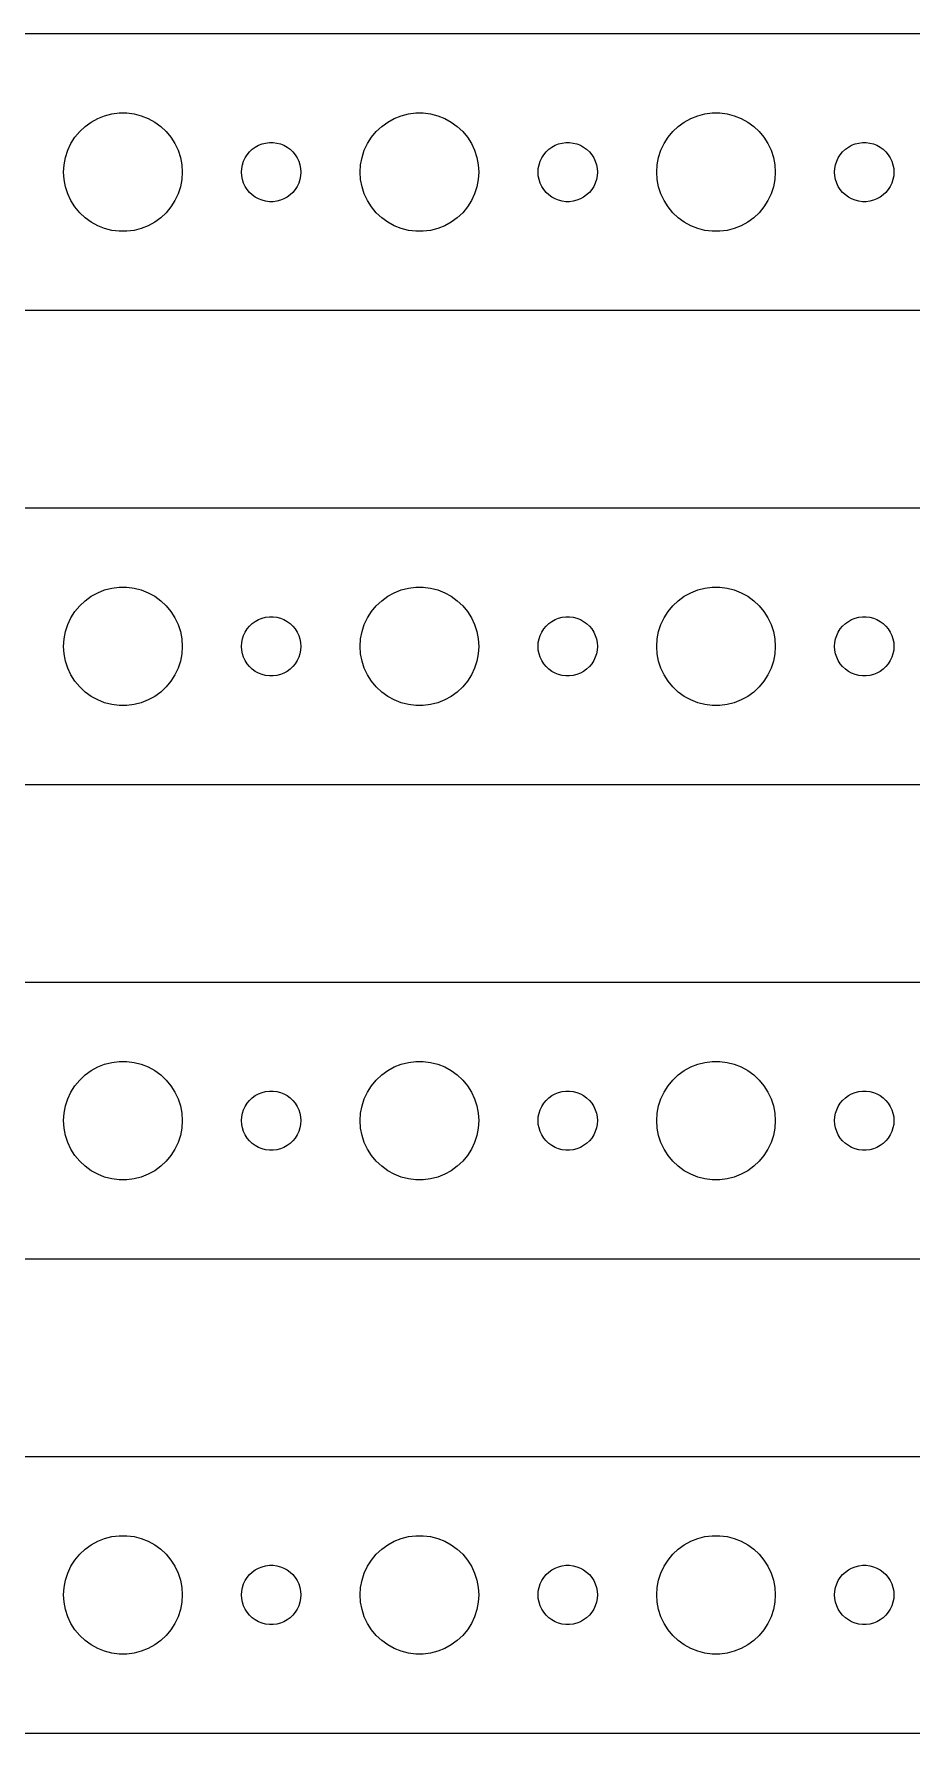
# Model space of a CAD drawing. Header units: metres. Extents: x -82 to 82, y 65 to 151.
# Drawn here: x -4.5 to 39.9, y 65 to 151 of the extents above; entities that cross this region are included whole.
import ezdxf

# ---------------------------------------------------------------- set-up
doc = ezdxf.new("R2010")
doc.units = ezdxf.units.M

msp = doc.modelspace()

# ---------------------------------------------------------------- linework, layer by layer
for p, q in [((77.3139, 150.99), (-77.3139, 150.99)), ((-2.1869, 146.054), (-1.91226, 146.312)), ((-1.91226, 146.312), (-1.60747, 146.533)), ((-1.60747, 146.533), (-1.27733, 146.714)), ((-1.27733, 146.714), (-0.92705, 146.853)), ((-0.92705, 146.853), (-0.56213, 146.947)), ((-0.56213, 146.947), (-0.18837, 146.994)), ((-0.18837, 146.994), (0.18837, 146.994)), ((0.18837, 146.994), (0.56213, 146.947)), ((0.56213, 146.947), (0.92705, 146.853)), ((0.92705, 146.853), (1.27733, 146.714)), ((1.27733, 146.714), (1.60747, 146.533)), ((1.60747, 146.533), (1.91226, 146.312)), ((1.91226, 146.312), (2.1869, 146.054)), ((12.8131, 146.054), (13.0877, 146.312)), ((13.0877, 146.312), (13.3925, 146.533)), ((13.3925, 146.533), (13.7227, 146.714)), ((13.7227, 146.714), (14.0729, 146.853)), ((14.0729, 146.853), (14.4379, 146.947)), ((14.4379, 146.947), (14.8116, 146.994)), ((14.8116, 146.994), (15.1884, 146.994)), ((15.1884, 146.994), (15.5621, 146.947)), ((15.5621, 146.947), (15.927, 146.853)), ((15.927, 146.853), (16.2773, 146.714)), ((16.2773, 146.714), (16.6075, 146.533)), ((16.6075, 146.533), (16.9123, 146.312)), ((16.9123, 146.312), (17.1869, 146.054)), ((27.8131, 146.054), (28.0877, 146.312)), ((28.0877, 146.312), (28.3925, 146.533)), ((28.3925, 146.533), (28.7227, 146.714)), ((28.7227, 146.714), (29.0729, 146.853)), ((29.0729, 146.853), (29.4379, 146.947)), ((29.4379, 146.947), (29.8116, 146.994)), ((29.8116, 146.994), (30.1884, 146.994)), ((30.1884, 146.994), (30.5621, 146.947)), ((30.5621, 146.947), (30.927, 146.853)), ((30.927, 146.853), (31.2773, 146.714)), ((31.2773, 146.714), (31.6075, 146.533)), ((31.6075, 146.533), (31.9123, 146.312)), ((31.9123, 146.312), (32.1869, 146.054)), ((-2.78932, 145.104), (-2.62891, 145.445)), ((-2.62891, 145.445), (-2.42705, 145.763)), ((-2.42705, 145.763), (-2.1869, 146.054)), ((2.1869, 146.054), (2.42705, 145.763)), ((2.42705, 145.763), (2.62891, 145.445)), ((2.62891, 145.445), (2.78932, 145.104)), ((6.69626, 145.266), (6.86133, 145.357)), ((6.86133, 145.357), (7.03647, 145.427)), ((7.03647, 145.427), (7.21892, 145.473)), ((7.21892, 145.473), (7.40581, 145.497)), ((7.40581, 145.497), (7.59418, 145.497)), ((7.59418, 145.497), (7.78107, 145.473)), ((7.78107, 145.473), (7.96352, 145.427)), ((7.96352, 145.427), (8.13866, 145.357)), ((8.13866, 145.357), (8.30373, 145.266)), ((12.2107, 145.104), (12.3711, 145.445)), ((12.3711, 145.445), (12.5729, 145.763)), ((12.5729, 145.763), (12.8131, 146.054)), ((17.1869, 146.054), (17.427, 145.763)), ((17.427, 145.763), (17.6289, 145.445)), ((17.6289, 145.445), (17.7893, 145.104)), ((21.6963, 145.266), (21.8613, 145.357)), ((21.8613, 145.357), (22.0365, 145.427)), ((22.0365, 145.427), (22.2189, 145.473)), ((22.2189, 145.473), (22.4058, 145.497)), ((22.4058, 145.497), (22.5942, 145.497)), ((22.5942, 145.497), (22.7811, 145.473)), ((22.7811, 145.473), (22.9635, 145.427)), ((22.9635, 145.427), (23.1387, 145.357)), ((23.1387, 145.357), (23.3037, 145.266)), ((27.2107, 145.104), (27.3711, 145.445)), ((27.3711, 145.445), (27.5729, 145.763)), ((27.5729, 145.763), (27.8131, 146.054)), ((32.1869, 146.054), (32.427, 145.763)), ((32.427, 145.763), (32.6289, 145.445)), ((32.6289, 145.445), (32.7893, 145.104)), ((36.6963, 145.266), (36.8613, 145.357)), ((36.8613, 145.357), (37.0365, 145.427)), ((37.0365, 145.427), (37.2189, 145.473)), ((37.2189, 145.473), (37.4058, 145.497)), ((37.4058, 145.497), (37.5942, 145.497)), ((37.5942, 145.497), (37.7811, 145.473)), ((37.7811, 145.473), (37.9635, 145.427)), ((37.9635, 145.427), (38.1387, 145.357)), ((38.1387, 145.357), (38.3037, 145.266)), ((-2.97633, 144.376), (-2.90575, 144.746)), ((-2.90575, 144.746), (-2.78932, 145.104)), ((2.78932, 145.104), (2.90575, 144.746)), ((2.90575, 144.746), (2.97633, 144.376)), ((6.04712, 144.373), (6.10533, 144.552)), ((6.10533, 144.552), (6.18553, 144.723)), ((6.18553, 144.723), (6.28647, 144.882)), ((6.28647, 144.882), (6.40654, 145.027)), ((6.40654, 145.027), (6.54385, 145.156)), ((6.54385, 145.156), (6.69626, 145.266)), ((8.30373, 145.266), (8.45613, 145.156)), ((8.45613, 145.156), (8.59344, 145.027)), ((8.59344, 145.027), (8.71352, 144.882)), ((8.71352, 144.882), (8.81445, 144.723)), ((8.81445, 144.723), (8.89465, 144.552)), ((8.89465, 144.552), (8.95287, 144.373)), ((12.0237, 144.376), (12.0942, 144.746)), ((12.0942, 144.746), (12.2107, 145.104)), ((17.7893, 145.104), (17.9057, 144.746)), ((17.9057, 144.746), (17.9763, 144.376)), ((21.0471, 144.373), (21.1053, 144.552)), ((21.1053, 144.552), (21.1855, 144.723)), ((21.1855, 144.723), (21.2865, 144.882)), ((21.2865, 144.882), (21.4065, 145.027)), ((21.4065, 145.027), (21.5439, 145.156)), ((21.5439, 145.156), (21.6963, 145.266)), ((23.3037, 145.266), (23.4561, 145.156)), ((23.4561, 145.156), (23.5934, 145.027)), ((23.5934, 145.027), (23.7135, 144.882)), ((23.7135, 144.882), (23.8145, 144.723)), ((23.8145, 144.723), (23.8947, 144.552)), ((23.8947, 144.552), (23.9529, 144.373)), ((27.0237, 144.376), (27.0942, 144.746)), ((27.0942, 144.746), (27.2107, 145.104)), ((32.7893, 145.104), (32.9057, 144.746)), ((32.9057, 144.746), (32.9763, 144.376)), ((36.0471, 144.373), (36.1053, 144.552)), ((36.1053, 144.552), (36.1855, 144.723)), ((36.1855, 144.723), (36.2865, 144.882)), ((36.2865, 144.882), (36.4065, 145.027)), ((36.4065, 145.027), (36.5439, 145.156)), ((36.5439, 145.156), (36.6963, 145.266)), ((38.3037, 145.266), (38.4561, 145.156)), ((38.4561, 145.156), (38.5934, 145.027)), ((38.5934, 145.027), (38.7135, 144.882)), ((38.7135, 144.882), (38.8145, 144.723)), ((38.8145, 144.723), (38.8947, 144.552)), ((38.8947, 144.552), (38.9529, 144.373)), ((-3, 144), (-2.97633, 144.376)), ((-2.97633, 143.624), (-3, 144)), ((-2.90575, 143.254), (-2.97633, 143.624)), ((2.97633, 143.624), (2.90575, 143.254)), ((2.97633, 144.376), (3, 144)), ((3, 144), (2.97633, 143.624)), ((6, 144), (6.01183, 144.188)), ((6.01183, 143.812), (6, 144)), ((6.01183, 144.188), (6.04712, 144.373)), ((6.04712, 143.627), (6.01183, 143.812)), ((6.10533, 143.448), (6.04712, 143.627)), ((8.95287, 143.627), (8.89465, 143.448)), ((8.95287, 144.373), (8.98816, 144.188)), ((8.98816, 143.812), (8.95287, 143.627)), ((8.98816, 144.188), (9, 144)), ((9, 144), (8.98816, 143.812)), ((12, 144), (12.0237, 144.376)), ((12.0237, 143.624), (12, 144)), ((12.0942, 143.254), (12.0237, 143.624)), ((17.9763, 143.624), (17.9057, 143.254)), ((17.9763, 144.376), (18, 144)), ((18, 144), (17.9763, 143.624)), ((21, 144), (21.0118, 144.188)), ((21.0118, 143.812), (21, 144)), ((21.0118, 144.188), (21.0471, 144.373)), ((21.0471, 143.627), (21.0118, 143.812)), ((21.1053, 143.448), (21.0471, 143.627)), ((23.9529, 143.627), (23.8947, 143.448)), ((23.9529, 144.373), (23.9882, 144.188)), ((23.9882, 143.812), (23.9529, 143.627)), ((23.9882, 144.188), (24, 144)), ((24, 144), (23.9882, 143.812)), ((27, 144), (27.0237, 144.376)), ((27.0237, 143.624), (27, 144)), ((27.0942, 143.254), (27.0237, 143.624)), ((32.9763, 143.624), (32.9057, 143.254)), ((32.9763, 144.376), (33, 144)), ((33, 144), (32.9763, 143.624)), ((36, 144), (36.0118, 144.188)), ((36.0118, 143.812), (36, 144)), ((36.0118, 144.188), (36.0471, 144.373)), ((36.0471, 143.627), (36.0118, 143.812)), ((36.1053, 143.448), (36.0471, 143.627)), ((38.9529, 143.627), (38.8947, 143.448)), ((38.9529, 144.373), (38.9882, 144.188)), ((38.9882, 143.812), (38.9529, 143.627)), ((38.9882, 144.188), (39, 144)), ((39, 144), (38.9882, 143.812)), ((-2.78932, 142.896), (-2.90575, 143.254)), ((-2.62891, 142.555), (-2.78932, 142.896)), ((2.78932, 142.896), (2.62891, 142.555)), ((2.90575, 143.254), (2.78932, 142.896)), ((6.18553, 143.277), (6.10533, 143.448)), ((6.28647, 143.118), (6.18553, 143.277)), ((6.40654, 142.973), (6.28647, 143.118)), ((6.54385, 142.844), (6.40654, 142.973)), ((6.69626, 142.734), (6.54385, 142.844)), ((6.86133, 142.643), (6.69626, 142.734)), ((8.30373, 142.734), (8.13866, 142.643)), ((8.45613, 142.844), (8.30373, 142.734)), ((8.59344, 142.973), (8.45613, 142.844)), ((8.71352, 143.118), (8.59344, 142.973)), ((8.81445, 143.277), (8.71352, 143.118)), ((8.89465, 143.448), (8.81445, 143.277)), ((12.2107, 142.896), (12.0942, 143.254)), ((12.3711, 142.555), (12.2107, 142.896)), ((17.7893, 142.896), (17.6289, 142.555)), ((17.9057, 143.254), (17.7893, 142.896)), ((21.1855, 143.277), (21.1053, 143.448)), ((21.2865, 143.118), (21.1855, 143.277)), ((21.4065, 142.973), (21.2865, 143.118)), ((21.5439, 142.844), (21.4065, 142.973)), ((21.6963, 142.734), (21.5439, 142.844)), ((21.8613, 142.643), (21.6963, 142.734)), ((23.3037, 142.734), (23.1387, 142.643)), ((23.4561, 142.844), (23.3037, 142.734)), ((23.5934, 142.973), (23.4561, 142.844)), ((23.7135, 143.118), (23.5934, 142.973)), ((23.8145, 143.277), (23.7135, 143.118)), ((23.8947, 143.448), (23.8145, 143.277)), ((27.2107, 142.896), (27.0942, 143.254)), ((27.3711, 142.555), (27.2107, 142.896)), ((32.7893, 142.896), (32.6289, 142.555)), ((32.9057, 143.254), (32.7893, 142.896)), ((36.1855, 143.277), (36.1053, 143.448)), ((36.2865, 143.118), (36.1855, 143.277)), ((36.4065, 142.973), (36.2865, 143.118)), ((36.5439, 142.844), (36.4065, 142.973)), ((36.6963, 142.734), (36.5439, 142.844)), ((36.8613, 142.643), (36.6963, 142.734)), ((38.3037, 142.734), (38.1387, 142.643)), ((38.4561, 142.844), (38.3037, 142.734)), ((38.5934, 142.973), (38.4561, 142.844)), ((38.7135, 143.118), (38.5934, 142.973)), ((38.8145, 143.277), (38.7135, 143.118)), ((38.8947, 143.448), (38.8145, 143.277)), ((-2.42705, 142.237), (-2.62891, 142.555)), ((-2.1869, 141.946), (-2.42705, 142.237)), ((-1.91226, 141.688), (-2.1869, 141.946)), ((2.1869, 141.946), (1.91226, 141.688)), ((2.42705, 142.237), (2.1869, 141.946)), ((2.62891, 142.555), (2.42705, 142.237)), ((7.03647, 142.573), (6.86133, 142.643)), ((7.21892, 142.527), (7.03647, 142.573)), ((7.40581, 142.503), (7.21892, 142.527)), ((7.59418, 142.503), (7.40581, 142.503)), ((7.78107, 142.527), (7.59418, 142.503)), ((7.96352, 142.573), (7.78107, 142.527)), ((8.13866, 142.643), (7.96352, 142.573)), ((12.5729, 142.237), (12.3711, 142.555)), ((12.8131, 141.946), (12.5729, 142.237)), ((13.0877, 141.688), (12.8131, 141.946)), ((17.1869, 141.946), (16.9123, 141.688)), ((17.427, 142.237), (17.1869, 141.946)), ((17.6289, 142.555), (17.427, 142.237)), ((22.0365, 142.573), (21.8613, 142.643)), ((22.2189, 142.527), (22.0365, 142.573)), ((22.4058, 142.503), (22.2189, 142.527)), ((22.5942, 142.503), (22.4058, 142.503)), ((22.7811, 142.527), (22.5942, 142.503)), ((22.9635, 142.573), (22.7811, 142.527)), ((23.1387, 142.643), (22.9635, 142.573)), ((27.5729, 142.237), (27.3711, 142.555)), ((27.8131, 141.946), (27.5729, 142.237)), ((28.0877, 141.688), (27.8131, 141.946)), ((32.1869, 141.946), (31.9123, 141.688)), ((32.427, 142.237), (32.1869, 141.946)), ((32.6289, 142.555), (32.427, 142.237)), ((37.0365, 142.573), (36.8613, 142.643)), ((37.2189, 142.527), (37.0365, 142.573)), ((37.4058, 142.503), (37.2189, 142.527)), ((37.5942, 142.503), (37.4058, 142.503)), ((37.7811, 142.527), (37.5942, 142.503)), ((37.9635, 142.573), (37.7811, 142.527)), ((38.1387, 142.643), (37.9635, 142.573)), ((-1.60747, 141.467), (-1.91226, 141.688)), ((-1.27733, 141.286), (-1.60747, 141.467)), ((-0.92705, 141.147), (-1.27733, 141.286)), ((-0.56213, 141.053), (-0.92705, 141.147)), ((-0.18837, 141.006), (-0.56213, 141.053)), ((0.56213, 141.053), (0.18837, 141.006)), ((0.92705, 141.147), (0.56213, 141.053)), ((1.27733, 141.286), (0.92705, 141.147)), ((1.60747, 141.467), (1.27733, 141.286)), ((1.91226, 141.688), (1.60747, 141.467)), ((13.3925, 141.467), (13.0877, 141.688)), ((13.7227, 141.286), (13.3925, 141.467)), ((14.0729, 141.147), (13.7227, 141.286)), ((14.4379, 141.053), (14.0729, 141.147)), ((14.8116, 141.006), (14.4379, 141.053)), ((15.5621, 141.053), (15.1884, 141.006)), ((15.927, 141.147), (15.5621, 141.053)), ((16.2773, 141.286), (15.927, 141.147)), ((16.6075, 141.467), (16.2773, 141.286)), ((16.9123, 141.688), (16.6075, 141.467)), ((28.3925, 141.467), (28.0877, 141.688)), ((28.7227, 141.286), (28.3925, 141.467)), ((29.0729, 141.147), (28.7227, 141.286)), ((29.4379, 141.053), (29.0729, 141.147)), ((29.8116, 141.006), (29.4379, 141.053)), ((30.5621, 141.053), (30.1884, 141.006)), ((30.927, 141.147), (30.5621, 141.053)), ((31.2773, 141.286), (30.927, 141.147)), ((31.6075, 141.467), (31.2773, 141.286)), ((31.9123, 141.688), (31.6075, 141.467)), ((0.18837, 141.006), (-0.18837, 141.006)), ((15.1884, 141.006), (14.8116, 141.006)), ((30.1884, 141.006), (29.8116, 141.006)), ((-77.3139, 137.01), (77.3139, 137.01)), ((77.3139, 126.99), (-77.3139, 126.99)), ((-0.56213, 122.947), (-0.18837, 122.994)), ((-0.18837, 122.994), (0.18837, 122.994)), ((0.18837, 122.994), (0.56213, 122.947)), ((14.4379, 122.947), (14.8116, 122.994)), ((14.8116, 122.994), (15.1884, 122.994)), ((15.1884, 122.994), (15.5621, 122.947)), ((29.4379, 122.947), (29.8116, 122.994)), ((29.8116, 122.994), (30.1884, 122.994)), ((30.1884, 122.994), (30.5621, 122.947)), ((-2.1869, 122.054), (-1.91226, 122.312)), ((-1.91226, 122.312), (-1.60747, 122.533)), ((-1.60747, 122.533), (-1.27733, 122.714)), ((-1.27733, 122.714), (-0.92705, 122.853)), ((-0.92705, 122.853), (-0.56213, 122.947)), ((0.56213, 122.947), (0.92705, 122.853)), ((0.92705, 122.853), (1.27733, 122.714)), ((1.27733, 122.714), (1.60747, 122.533)), ((1.60747, 122.533), (1.91226, 122.312)), ((1.91226, 122.312), (2.1869, 122.054)), ((12.8131, 122.054), (13.0877, 122.312)), ((13.0877, 122.312), (13.3925, 122.533)), ((13.3925, 122.533), (13.7227, 122.714)), ((13.7227, 122.714), (14.0729, 122.853)), ((14.0729, 122.853), (14.4379, 122.947)), ((15.5621, 122.947), (15.927, 122.853)), ((15.927, 122.853), (16.2773, 122.714)), ((16.2773, 122.714), (16.6075, 122.533)), ((16.6075, 122.533), (16.9123, 122.312)), ((16.9123, 122.312), (17.1869, 122.054)), ((27.8131, 122.054), (28.0877, 122.312)), ((28.0877, 122.312), (28.3925, 122.533)), ((28.3925, 122.533), (28.7227, 122.714)), ((28.7227, 122.714), (29.0729, 122.853)), ((29.0729, 122.853), (29.4379, 122.947)), ((30.5621, 122.947), (30.927, 122.853)), ((30.927, 122.853), (31.2773, 122.714)), ((31.2773, 122.714), (31.6075, 122.533)), ((31.6075, 122.533), (31.9123, 122.312)), ((31.9123, 122.312), (32.1869, 122.054)), ((-2.78932, 121.104), (-2.62891, 121.445)), ((-2.62891, 121.445), (-2.42705, 121.763)), ((-2.42705, 121.763), (-2.1869, 122.054)), ((2.1869, 122.054), (2.42705, 121.763)), ((2.42705, 121.763), (2.62891, 121.445)), ((2.62891, 121.445), (2.78932, 121.104)), ((6.54385, 121.156), (6.69626, 121.266)), ((6.69626, 121.266), (6.86133, 121.357)), ((6.86133, 121.357), (7.03647, 121.427)), ((7.03647, 121.427), (7.21892, 121.473)), ((7.21892, 121.473), (7.40581, 121.497)), ((7.40581, 121.497), (7.59418, 121.497)), ((7.59418, 121.497), (7.78107, 121.473)), ((7.78107, 121.473), (7.96352, 121.427)), ((7.96352, 121.427), (8.13866, 121.357)), ((8.13866, 121.357), (8.30373, 121.266)), ((8.30373, 121.266), (8.45613, 121.156)), ((12.2107, 121.104), (12.3711, 121.445)), ((12.3711, 121.445), (12.5729, 121.763)), ((12.5729, 121.763), (12.8131, 122.054)), ((17.1869, 122.054), (17.427, 121.763)), ((17.427, 121.763), (17.6289, 121.445)), ((17.6289, 121.445), (17.7893, 121.104)), ((21.5439, 121.156), (21.6963, 121.266)), ((21.6963, 121.266), (21.8613, 121.357)), ((21.8613, 121.357), (22.0365, 121.427)), ((22.0365, 121.427), (22.2189, 121.473)), ((22.2189, 121.473), (22.4058, 121.497)), ((22.4058, 121.497), (22.5942, 121.497)), ((22.5942, 121.497), (22.7811, 121.473)), ((22.7811, 121.473), (22.9635, 121.427)), ((22.9635, 121.427), (23.1387, 121.357)), ((23.1387, 121.357), (23.3037, 121.266)), ((23.3037, 121.266), (23.4561, 121.156)), ((27.2107, 121.104), (27.3711, 121.445)), ((27.3711, 121.445), (27.5729, 121.763)), ((27.5729, 121.763), (27.8131, 122.054)), ((32.1869, 122.054), (32.427, 121.763)), ((32.427, 121.763), (32.6289, 121.445)), ((32.6289, 121.445), (32.7893, 121.104)), ((36.5439, 121.156), (36.6963, 121.266)), ((36.6963, 121.266), (36.8613, 121.357)), ((36.8613, 121.357), (37.0365, 121.427)), ((37.0365, 121.427), (37.2189, 121.473)), ((37.2189, 121.473), (37.4058, 121.497)), ((37.4058, 121.497), (37.5942, 121.497)), ((37.5942, 121.497), (37.7811, 121.473)), ((37.7811, 121.473), (37.9635, 121.427)), ((37.9635, 121.427), (38.1387, 121.357)), ((38.1387, 121.357), (38.3037, 121.266)), ((38.3037, 121.266), (38.4561, 121.156)), ((-3, 120), (-2.97633, 120.376)), ((-2.97633, 120.376), (-2.90575, 120.746)), ((-2.90575, 120.746), (-2.78932, 121.104)), ((2.78932, 121.104), (2.90575, 120.746)), ((2.90575, 120.746), (2.97633, 120.376)), ((2.97633, 120.376), (3, 120)), ((6.01183, 120.188), (6.04712, 120.373)), ((6.04712, 120.373), (6.10533, 120.552)), ((6.10533, 120.552), (6.18553, 120.723)), ((6.18553, 120.723), (6.28647, 120.882)), ((6.28647, 120.882), (6.40654, 121.027)), ((6.40654, 121.027), (6.54385, 121.156)), ((8.45613, 121.156), (8.59344, 121.027)), ((8.59344, 121.027), (8.71352, 120.882)), ((8.71352, 120.882), (8.81445, 120.723)), ((8.81445, 120.723), (8.89465, 120.552)), ((8.89465, 120.552), (8.95287, 120.373)), ((8.95287, 120.373), (8.98816, 120.188)), ((12, 120), (12.0237, 120.376)), ((12.0237, 120.376), (12.0942, 120.746)), ((12.0942, 120.746), (12.2107, 121.104)), ((17.7893, 121.104), (17.9057, 120.746)), ((17.9057, 120.746), (17.9763, 120.376)), ((17.9763, 120.376), (18, 120)), ((21.0118, 120.188), (21.0471, 120.373)), ((21.0471, 120.373), (21.1053, 120.552)), ((21.1053, 120.552), (21.1855, 120.723)), ((21.1855, 120.723), (21.2865, 120.882)), ((21.2865, 120.882), (21.4065, 121.027)), ((21.4065, 121.027), (21.5439, 121.156)), ((23.4561, 121.156), (23.5934, 121.027)), ((23.5934, 121.027), (23.7135, 120.882)), ((23.7135, 120.882), (23.8145, 120.723)), ((23.8145, 120.723), (23.8947, 120.552)), ((23.8947, 120.552), (23.9529, 120.373)), ((23.9529, 120.373), (23.9882, 120.188)), ((27, 120), (27.0237, 120.376)), ((27.0237, 120.376), (27.0942, 120.746)), ((27.0942, 120.746), (27.2107, 121.104)), ((32.7893, 121.104), (32.9057, 120.746)), ((32.9057, 120.746), (32.9763, 120.376)), ((32.9763, 120.376), (33, 120)), ((36.0118, 120.188), (36.0471, 120.373)), ((36.0471, 120.373), (36.1053, 120.552)), ((36.1053, 120.552), (36.1855, 120.723)), ((36.1855, 120.723), (36.2865, 120.882)), ((36.2865, 120.882), (36.4065, 121.027)), ((36.4065, 121.027), (36.5439, 121.156)), ((38.4561, 121.156), (38.5934, 121.027)), ((38.5934, 121.027), (38.7135, 120.882)), ((38.7135, 120.882), (38.8145, 120.723)), ((38.8145, 120.723), (38.8947, 120.552)), ((38.8947, 120.552), (38.9529, 120.373)), ((38.9529, 120.373), (38.9882, 120.188)), ((-2.97633, 119.624), (-3, 120)), ((-2.90575, 119.254), (-2.97633, 119.624)), ((2.97633, 119.624), (2.90575, 119.254)), ((3, 120), (2.97633, 119.624)), ((6, 120), (6.01183, 120.188)), ((6.01183, 119.812), (6, 120)), ((6.04712, 119.627), (6.01183, 119.812)), ((6.10533, 119.448), (6.04712, 119.627)), ((8.95287, 119.627), (8.89465, 119.448)), ((8.98816, 119.812), (8.95287, 119.627)), ((8.98816, 120.188), (9, 120)), ((9, 120), (8.98816, 119.812)), ((12.0237, 119.624), (12, 120)), ((12.0942, 119.254), (12.0237, 119.624)), ((17.9763, 119.624), (17.9057, 119.254)), ((18, 120), (17.9763, 119.624)), ((21, 120), (21.0118, 120.188)), ((21.0118, 119.812), (21, 120)), ((21.0471, 119.627), (21.0118, 119.812)), ((21.1053, 119.448), (21.0471, 119.627)), ((23.9529, 119.627), (23.8947, 119.448)), ((23.9882, 119.812), (23.9529, 119.627)), ((23.9882, 120.188), (24, 120)), ((24, 120), (23.9882, 119.812)), ((27.0237, 119.624), (27, 120)), ((27.0942, 119.254), (27.0237, 119.624)), ((32.9763, 119.624), (32.9057, 119.254)), ((33, 120), (32.9763, 119.624)), ((36, 120), (36.0118, 120.188)), ((36.0118, 119.812), (36, 120)), ((36.0471, 119.627), (36.0118, 119.812)), ((36.1053, 119.448), (36.0471, 119.627)), ((38.9529, 119.627), (38.8947, 119.448)), ((38.9882, 119.812), (38.9529, 119.627)), ((38.9882, 120.188), (39, 120)), ((39, 120), (38.9882, 119.812)), ((-2.78932, 118.896), (-2.90575, 119.254)), ((-2.62891, 118.555), (-2.78932, 118.896)), ((2.78932, 118.896), (2.62891, 118.555)), ((2.90575, 119.254), (2.78932, 118.896)), ((6.18553, 119.277), (6.10533, 119.448)), ((6.28647, 119.118), (6.18553, 119.277)), ((6.40654, 118.973), (6.28647, 119.118)), ((6.54385, 118.844), (6.40654, 118.973)), ((6.69626, 118.734), (6.54385, 118.844)), ((6.86133, 118.643), (6.69626, 118.734)), ((8.30373, 118.734), (8.13866, 118.643)), ((8.45613, 118.844), (8.30373, 118.734)), ((8.59344, 118.973), (8.45613, 118.844)), ((8.71352, 119.118), (8.59344, 118.973)), ((8.81445, 119.277), (8.71352, 119.118)), ((8.89465, 119.448), (8.81445, 119.277)), ((12.2107, 118.896), (12.0942, 119.254)), ((12.3711, 118.555), (12.2107, 118.896)), ((17.7893, 118.896), (17.6289, 118.555)), ((17.9057, 119.254), (17.7893, 118.896)), ((21.1855, 119.277), (21.1053, 119.448)), ((21.2865, 119.118), (21.1855, 119.277)), ((21.4065, 118.973), (21.2865, 119.118)), ((21.5439, 118.844), (21.4065, 118.973)), ((21.6963, 118.734), (21.5439, 118.844)), ((21.8613, 118.643), (21.6963, 118.734)), ((23.3037, 118.734), (23.1387, 118.643)), ((23.4561, 118.844), (23.3037, 118.734)), ((23.5934, 118.973), (23.4561, 118.844)), ((23.7135, 119.118), (23.5934, 118.973)), ((23.8145, 119.277), (23.7135, 119.118)), ((23.8947, 119.448), (23.8145, 119.277)), ((27.2107, 118.896), (27.0942, 119.254)), ((27.3711, 118.555), (27.2107, 118.896)), ((32.7893, 118.896), (32.6289, 118.555)), ((32.9057, 119.254), (32.7893, 118.896)), ((36.1855, 119.277), (36.1053, 119.448)), ((36.2865, 119.118), (36.1855, 119.277)), ((36.4065, 118.973), (36.2865, 119.118)), ((36.5439, 118.844), (36.4065, 118.973)), ((36.6963, 118.734), (36.5439, 118.844)), ((36.8613, 118.643), (36.6963, 118.734)), ((38.3037, 118.734), (38.1387, 118.643)), ((38.4561, 118.844), (38.3037, 118.734)), ((38.5934, 118.973), (38.4561, 118.844)), ((38.7135, 119.118), (38.5934, 118.973)), ((38.8145, 119.277), (38.7135, 119.118)), ((38.8947, 119.448), (38.8145, 119.277)), ((-2.42705, 118.237), (-2.62891, 118.555)), ((-2.1869, 117.946), (-2.42705, 118.237)), ((-1.91226, 117.688), (-2.1869, 117.946)), ((2.1869, 117.946), (1.91226, 117.688)), ((2.42705, 118.237), (2.1869, 117.946)), ((2.62891, 118.555), (2.42705, 118.237)), ((7.03647, 118.573), (6.86133, 118.643)), ((7.21892, 118.527), (7.03647, 118.573)), ((7.40581, 118.503), (7.21892, 118.527)), ((7.59418, 118.503), (7.40581, 118.503)), ((7.78107, 118.527), (7.59418, 118.503)), ((7.96352, 118.573), (7.78107, 118.527)), ((8.13866, 118.643), (7.96352, 118.573)), ((12.5729, 118.237), (12.3711, 118.555)), ((12.8131, 117.946), (12.5729, 118.237)), ((13.0877, 117.688), (12.8131, 117.946)), ((17.1869, 117.946), (16.9123, 117.688)), ((17.427, 118.237), (17.1869, 117.946)), ((17.6289, 118.555), (17.427, 118.237)), ((22.0365, 118.573), (21.8613, 118.643)), ((22.2189, 118.527), (22.0365, 118.573)), ((22.4058, 118.503), (22.2189, 118.527)), ((22.5942, 118.503), (22.4058, 118.503)), ((22.7811, 118.527), (22.5942, 118.503)), ((22.9635, 118.573), (22.7811, 118.527)), ((23.1387, 118.643), (22.9635, 118.573)), ((27.5729, 118.237), (27.3711, 118.555)), ((27.8131, 117.946), (27.5729, 118.237)), ((28.0877, 117.688), (27.8131, 117.946)), ((32.1869, 117.946), (31.9123, 117.688)), ((32.427, 118.237), (32.1869, 117.946)), ((32.6289, 118.555), (32.427, 118.237)), ((37.0365, 118.573), (36.8613, 118.643)), ((37.2189, 118.527), (37.0365, 118.573)), ((37.4058, 118.503), (37.2189, 118.527)), ((37.5942, 118.503), (37.4058, 118.503)), ((37.7811, 118.527), (37.5942, 118.503)), ((37.9635, 118.573), (37.7811, 118.527)), ((38.1387, 118.643), (37.9635, 118.573)), ((-1.60747, 117.467), (-1.91226, 117.688)), ((-1.27733, 117.286), (-1.60747, 117.467)), ((-0.92705, 117.147), (-1.27733, 117.286)), ((-0.56213, 117.053), (-0.92705, 117.147)), ((-0.18837, 117.006), (-0.56213, 117.053)), ((0.18837, 117.006), (-0.18837, 117.006)), ((0.56213, 117.053), (0.18837, 117.006)), ((0.92705, 117.147), (0.56213, 117.053)), ((1.27733, 117.286), (0.92705, 117.147)), ((1.60747, 117.467), (1.27733, 117.286)), ((1.91226, 117.688), (1.60747, 117.467)), ((13.3925, 117.467), (13.0877, 117.688)), ((13.7227, 117.286), (13.3925, 117.467)), ((14.0729, 117.147), (13.7227, 117.286)), ((14.4379, 117.053), (14.0729, 117.147)), ((14.8116, 117.006), (14.4379, 117.053)), ((15.1884, 117.006), (14.8116, 117.006)), ((15.5621, 117.053), (15.1884, 117.006)), ((15.927, 117.147), (15.5621, 117.053)), ((16.2773, 117.286), (15.927, 117.147)), ((16.6075, 117.467), (16.2773, 117.286)), ((16.9123, 117.688), (16.6075, 117.467)), ((28.3925, 117.467), (28.0877, 117.688)), ((28.7227, 117.286), (28.3925, 117.467)), ((29.0729, 117.147), (28.7227, 117.286)), ((29.4379, 117.053), (29.0729, 117.147)), ((29.8116, 117.006), (29.4379, 117.053)), ((30.1884, 117.006), (29.8116, 117.006)), ((30.5621, 117.053), (30.1884, 117.006)), ((30.927, 117.147), (30.5621, 117.053)), ((31.2773, 117.286), (30.927, 117.147)), ((31.6075, 117.467), (31.2773, 117.286)), ((31.9123, 117.688), (31.6075, 117.467)), ((-77.3139, 113.01), (77.3139, 113.01)), ((77.3139, 102.99), (-77.3139, 102.99)), ((-0.92705, 98.8532), (-0.56213, 98.9469)), ((-0.56213, 98.9469), (-0.18837, 98.9941)), ((-0.18837, 98.9941), (0.18837, 98.9941)), ((0.18837, 98.9941), (0.56213, 98.9469)), ((0.56213, 98.9469), (0.92705, 98.8532)), ((14.0729, 98.8532), (14.4379, 98.9469)), ((14.4379, 98.9469), (14.8116, 98.9941)), ((14.8116, 98.9941), (15.1884, 98.9941)), ((15.1884, 98.9941), (15.5621, 98.9469)), ((15.5621, 98.9469), (15.927, 98.8532)), ((29.0729, 98.8532), (29.4379, 98.9469)), ((29.4379, 98.9469), (29.8116, 98.9941)), ((29.8116, 98.9941), (30.1884, 98.9941)), ((30.1884, 98.9941), (30.5621, 98.9469)), ((30.5621, 98.9469), (30.927, 98.8532)), ((-2.42705, 97.7634), (-2.1869, 98.0536)), ((-2.1869, 98.0536), (-1.91226, 98.3115)), ((-1.91226, 98.3115), (-1.60747, 98.533)), ((-1.60747, 98.533), (-1.27733, 98.7145)), ((-1.27733, 98.7145), (-0.92705, 98.8532)), ((0.92705, 98.8532), (1.27733, 98.7145)), ((1.27733, 98.7145), (1.60747, 98.533)), ((1.60747, 98.533), (1.91226, 98.3115)), ((1.91226, 98.3115), (2.1869, 98.0536)), ((2.1869, 98.0536), (2.42705, 97.7634)), ((12.5729, 97.7634), (12.8131, 98.0536)), ((12.8131, 98.0536), (13.0877, 98.3115)), ((13.0877, 98.3115), (13.3925, 98.533)), ((13.3925, 98.533), (13.7227, 98.7145)), ((13.7227, 98.7145), (14.0729, 98.8532)), ((15.927, 98.8532), (16.2773, 98.7145)), ((16.2773, 98.7145), (16.6075, 98.533)), ((16.6075, 98.533), (16.9123, 98.3115)), ((16.9123, 98.3115), (17.1869, 98.0536)), ((17.1869, 98.0536), (17.427, 97.7634)), ((27.5729, 97.7634), (27.8131, 98.0536)), ((27.8131, 98.0536), (28.0877, 98.3115)), ((28.0877, 98.3115), (28.3925, 98.533)), ((28.3925, 98.533), (28.7227, 98.7145)), ((28.7227, 98.7145), (29.0729, 98.8532)), ((30.927, 98.8532), (31.2773, 98.7145)), ((31.2773, 98.7145), (31.6075, 98.533)), ((31.6075, 98.533), (31.9123, 98.3115)), ((31.9123, 98.3115), (32.1869, 98.0536)), ((32.1869, 98.0536), (32.427, 97.7634)), ((-2.78932, 97.1044), (-2.62891, 97.4453)), ((-2.62891, 97.4453), (-2.42705, 97.7634)), ((2.42705, 97.7634), (2.62891, 97.4453)), ((2.62891, 97.4453), (2.78932, 97.1044)), ((6.54385, 97.1558), (6.69626, 97.2665)), ((6.69626, 97.2665), (6.86133, 97.3572)), ((6.86133, 97.3572), (7.03647, 97.4266)), ((7.03647, 97.4266), (7.21892, 97.4734)), ((7.21892, 97.4734), (7.40581, 97.497)), ((7.40581, 97.497), (7.59418, 97.497)), ((7.59418, 97.497), (7.78107, 97.4734)), ((7.78107, 97.4734), (7.96352, 97.4266)), ((7.96352, 97.4266), (8.13866, 97.3572)), ((8.13866, 97.3572), (8.30373, 97.2665)), ((8.30373, 97.2665), (8.45613, 97.1558)), ((12.2107, 97.1044), (12.3711, 97.4453)), ((12.3711, 97.4453), (12.5729, 97.7634)), ((17.427, 97.7634), (17.6289, 97.4453)), ((17.6289, 97.4453), (17.7893, 97.1044)), ((21.5439, 97.1558), (21.6963, 97.2665)), ((21.6963, 97.2665), (21.8613, 97.3572)), ((21.8613, 97.3572), (22.0365, 97.4266)), ((22.0365, 97.4266), (22.2189, 97.4734)), ((22.2189, 97.4734), (22.4058, 97.497)), ((22.4058, 97.497), (22.5942, 97.497)), ((22.5942, 97.497), (22.7811, 97.4734)), ((22.7811, 97.4734), (22.9635, 97.4266)), ((22.9635, 97.4266), (23.1387, 97.3572)), ((23.1387, 97.3572), (23.3037, 97.2665)), ((23.3037, 97.2665), (23.4561, 97.1558)), ((27.2107, 97.1044), (27.3711, 97.4453)), ((27.3711, 97.4453), (27.5729, 97.7634)), ((32.427, 97.7634), (32.6289, 97.4453)), ((32.6289, 97.4453), (32.7893, 97.1044)), ((36.5439, 97.1558), (36.6963, 97.2665)), ((36.6963, 97.2665), (36.8613, 97.3572)), ((36.8613, 97.3572), (37.0365, 97.4266)), ((37.0365, 97.4266), (37.2189, 97.4734)), ((37.2189, 97.4734), (37.4058, 97.497)), ((37.4058, 97.497), (37.5942, 97.497)), ((37.5942, 97.497), (37.7811, 97.4734)), ((37.7811, 97.4734), (37.9635, 97.4266)), ((37.9635, 97.4266), (38.1387, 97.3572)), ((38.1387, 97.3572), (38.3037, 97.2665)), ((38.3037, 97.2665), (38.4561, 97.1558)), ((-3, 96), (-2.97633, 96.376)), ((-2.97633, 96.376), (-2.90575, 96.7461)), ((-2.90575, 96.7461), (-2.78932, 97.1044)), ((2.78932, 97.1044), (2.90575, 96.7461)), ((2.90575, 96.7461), (2.97633, 96.376)), ((2.97633, 96.376), (3, 96)), ((6.01183, 96.188), (6.04712, 96.373)), ((6.04712, 96.373), (6.10533, 96.5522)), ((6.10533, 96.5522), (6.18553, 96.7226)), ((6.18553, 96.7226), (6.28647, 96.8817)), ((6.28647, 96.8817), (6.40654, 97.0268)), ((6.40654, 97.0268), (6.54385, 97.1558)), ((8.45613, 97.1558), (8.59344, 97.0268)), ((8.59344, 97.0268), (8.71352, 96.8817)), ((8.71352, 96.8817), (8.81445, 96.7226)), ((8.81445, 96.7226), (8.89465, 96.5522)), ((8.89465, 96.5522), (8.95287, 96.373)), ((8.95287, 96.373), (8.98816, 96.188)), ((12, 96), (12.0237, 96.376)), ((12.0237, 96.376), (12.0942, 96.7461)), ((12.0942, 96.7461), (12.2107, 97.1044)), ((17.7893, 97.1044), (17.9057, 96.7461)), ((17.9057, 96.7461), (17.9763, 96.376)), ((17.9763, 96.376), (18, 96)), ((21.0118, 96.188), (21.0471, 96.373)), ((21.0471, 96.373), (21.1053, 96.5522)), ((21.1053, 96.5522), (21.1855, 96.7226)), ((21.1855, 96.7226), (21.2865, 96.8817)), ((21.2865, 96.8817), (21.4065, 97.0268)), ((21.4065, 97.0268), (21.5439, 97.1558)), ((23.4561, 97.1558), (23.5934, 97.0268)), ((23.5934, 97.0268), (23.7135, 96.8817)), ((23.7135, 96.8817), (23.8145, 96.7226)), ((23.8145, 96.7226), (23.8947, 96.5522)), ((23.8947, 96.5522), (23.9529, 96.373)), ((23.9529, 96.373), (23.9882, 96.188)), ((27, 96), (27.0237, 96.376)), ((27.0237, 96.376), (27.0942, 96.7461)), ((27.0942, 96.7461), (27.2107, 97.1044)), ((32.7893, 97.1044), (32.9057, 96.7461)), ((32.9057, 96.7461), (32.9763, 96.376)), ((32.9763, 96.376), (33, 96)), ((36.0118, 96.188), (36.0471, 96.373)), ((36.0471, 96.373), (36.1053, 96.5522)), ((36.1053, 96.5522), (36.1855, 96.7226)), ((36.1855, 96.7226), (36.2865, 96.8817)), ((36.2865, 96.8817), (36.4065, 97.0268)), ((36.4065, 97.0268), (36.5439, 97.1558)), ((38.4561, 97.1558), (38.5934, 97.0268)), ((38.5934, 97.0268), (38.7135, 96.8817)), ((38.7135, 96.8817), (38.8145, 96.7226)), ((38.8145, 96.7226), (38.8947, 96.5522)), ((38.8947, 96.5522), (38.9529, 96.373)), ((38.9529, 96.373), (38.9882, 96.188)), ((-2.97633, 95.624), (-3, 96)), ((-2.90575, 95.2539), (-2.97633, 95.624)), ((2.97633, 95.624), (2.90575, 95.2539)), ((3, 96), (2.97633, 95.624)), ((6, 96), (6.01183, 96.188)), ((6.01183, 95.812), (6, 96)), ((6.04712, 95.627), (6.01183, 95.812)), ((6.10533, 95.4478), (6.04712, 95.627)), ((6.18553, 95.2774), (6.10533, 95.4478)), ((8.89465, 95.4478), (8.81445, 95.2774)), ((8.95287, 95.627), (8.89465, 95.4478)), ((8.98816, 95.812), (8.95287, 95.627)), ((8.98816, 96.188), (9, 96)), ((9, 96), (8.98816, 95.812)), ((12.0237, 95.624), (12, 96)), ((12.0942, 95.2539), (12.0237, 95.624)), ((17.9763, 95.624), (17.9057, 95.2539)), ((18, 96), (17.9763, 95.624)), ((21, 96), (21.0118, 96.188)), ((21.0118, 95.812), (21, 96)), ((21.0471, 95.627), (21.0118, 95.812)), ((21.1053, 95.4478), (21.0471, 95.627)), ((21.1855, 95.2774), (21.1053, 95.4478)), ((23.8947, 95.4478), (23.8145, 95.2774)), ((23.9529, 95.627), (23.8947, 95.4478)), ((23.9882, 95.812), (23.9529, 95.627)), ((23.9882, 96.188), (24, 96)), ((24, 96), (23.9882, 95.812)), ((27.0237, 95.624), (27, 96)), ((27.0942, 95.2539), (27.0237, 95.624)), ((32.9763, 95.624), (32.9057, 95.2539)), ((33, 96), (32.9763, 95.624)), ((36, 96), (36.0118, 96.188)), ((36.0118, 95.812), (36, 96)), ((36.0471, 95.627), (36.0118, 95.812)), ((36.1053, 95.4478), (36.0471, 95.627)), ((36.1855, 95.2774), (36.1053, 95.4478)), ((38.8947, 95.4478), (38.8145, 95.2774)), ((38.9529, 95.627), (38.8947, 95.4478)), ((38.9882, 95.812), (38.9529, 95.627)), ((38.9882, 96.188), (39, 96)), ((39, 96), (38.9882, 95.812)), ((-2.78932, 94.8956), (-2.90575, 95.2539)), ((-2.62891, 94.5547), (-2.78932, 94.8956)), ((2.78932, 94.8956), (2.62891, 94.5547)), ((2.90575, 95.2539), (2.78932, 94.8956)), ((6.28647, 95.1183), (6.18553, 95.2774)), ((6.40654, 94.9732), (6.28647, 95.1183)), ((6.54385, 94.8442), (6.40654, 94.9732)), ((6.69626, 94.7335), (6.54385, 94.8442)), ((6.86133, 94.6428), (6.69626, 94.7335)), ((7.03647, 94.5734), (6.86133, 94.6428)), ((8.13866, 94.6428), (7.96352, 94.5734)), ((8.30373, 94.7335), (8.13866, 94.6428)), ((8.45613, 94.8442), (8.30373, 94.7335)), ((8.59344, 94.9732), (8.45613, 94.8442)), ((8.71352, 95.1183), (8.59344, 94.9732)), ((8.81445, 95.2774), (8.71352, 95.1183)), ((12.2107, 94.8956), (12.0942, 95.2539)), ((12.3711, 94.5547), (12.2107, 94.8956)), ((17.7893, 94.8956), (17.6289, 94.5547)), ((17.9057, 95.2539), (17.7893, 94.8956)), ((21.2865, 95.1183), (21.1855, 95.2774)), ((21.4065, 94.9732), (21.2865, 95.1183)), ((21.5439, 94.8442), (21.4065, 94.9732)), ((21.6963, 94.7335), (21.5439, 94.8442)), ((21.8613, 94.6428), (21.6963, 94.7335)), ((22.0365, 94.5734), (21.8613, 94.6428)), ((23.1387, 94.6428), (22.9635, 94.5734)), ((23.3037, 94.7335), (23.1387, 94.6428)), ((23.4561, 94.8442), (23.3037, 94.7335)), ((23.5934, 94.9732), (23.4561, 94.8442)), ((23.7135, 95.1183), (23.5934, 94.9732)), ((23.8145, 95.2774), (23.7135, 95.1183)), ((27.2107, 94.8956), (27.0942, 95.2539)), ((27.3711, 94.5547), (27.2107, 94.8956)), ((32.7893, 94.8956), (32.6289, 94.5547)), ((32.9057, 95.2539), (32.7893, 94.8956)), ((36.2865, 95.1183), (36.1855, 95.2774)), ((36.4065, 94.9732), (36.2865, 95.1183)), ((36.5439, 94.8442), (36.4065, 94.9732)), ((36.6963, 94.7335), (36.5439, 94.8442)), ((36.8613, 94.6428), (36.6963, 94.7335)), ((37.0365, 94.5734), (36.8613, 94.6428)), ((38.1387, 94.6428), (37.9635, 94.5734)), ((38.3037, 94.7335), (38.1387, 94.6428)), ((38.4561, 94.8442), (38.3037, 94.7335)), ((38.5934, 94.9732), (38.4561, 94.8442)), ((38.7135, 95.1183), (38.5934, 94.9732)), ((38.8145, 95.2774), (38.7135, 95.1183)), ((-2.42705, 94.2366), (-2.62891, 94.5547)), ((-2.1869, 93.9464), (-2.42705, 94.2366)), ((-1.91226, 93.6885), (-2.1869, 93.9464)), ((2.1869, 93.9464), (1.91226, 93.6885)), ((2.42705, 94.2366), (2.1869, 93.9464)), ((2.62891, 94.5547), (2.42705, 94.2366)), ((7.21892, 94.5266), (7.03647, 94.5734)), ((7.40581, 94.503), (7.21892, 94.5266)), ((7.59418, 94.503), (7.40581, 94.503)), ((7.78107, 94.5266), (7.59418, 94.503)), ((7.96352, 94.5734), (7.78107, 94.5266)), ((12.5729, 94.2366), (12.3711, 94.5547)), ((12.8131, 93.9464), (12.5729, 94.2366)), ((13.0877, 93.6885), (12.8131, 93.9464)), ((17.1869, 93.9464), (16.9123, 93.6885)), ((17.427, 94.2366), (17.1869, 93.9464)), ((17.6289, 94.5547), (17.427, 94.2366)), ((22.2189, 94.5266), (22.0365, 94.5734)), ((22.4058, 94.503), (22.2189, 94.5266)), ((22.5942, 94.503), (22.4058, 94.503)), ((22.7811, 94.5266), (22.5942, 94.503)), ((22.9635, 94.5734), (22.7811, 94.5266)), ((27.5729, 94.2366), (27.3711, 94.5547)), ((27.8131, 93.9464), (27.5729, 94.2366)), ((28.0877, 93.6885), (27.8131, 93.9464)), ((32.1869, 93.9464), (31.9123, 93.6885)), ((32.427, 94.2366), (32.1869, 93.9464)), ((32.6289, 94.5547), (32.427, 94.2366)), ((37.2189, 94.5266), (37.0365, 94.5734)), ((37.4058, 94.503), (37.2189, 94.5266)), ((37.5942, 94.503), (37.4058, 94.503)), ((37.7811, 94.5266), (37.5942, 94.503)), ((37.9635, 94.5734), (37.7811, 94.5266)), ((-1.60747, 93.467), (-1.91226, 93.6885)), ((-1.27733, 93.2855), (-1.60747, 93.467)), ((-0.92705, 93.1468), (-1.27733, 93.2855)), ((-0.56213, 93.0531), (-0.92705, 93.1468)), ((-0.18837, 93.0059), (-0.56213, 93.0531)), ((0.18837, 93.0059), (-0.18837, 93.0059)), ((0.56213, 93.0531), (0.18837, 93.0059)), ((0.92705, 93.1468), (0.56213, 93.0531)), ((1.27733, 93.2855), (0.92705, 93.1468)), ((1.60747, 93.467), (1.27733, 93.2855)), ((1.91226, 93.6885), (1.60747, 93.467)), ((13.3925, 93.467), (13.0877, 93.6885)), ((13.7227, 93.2855), (13.3925, 93.467)), ((14.0729, 93.1468), (13.7227, 93.2855)), ((14.4379, 93.0531), (14.0729, 93.1468)), ((14.8116, 93.0059), (14.4379, 93.0531)), ((15.1884, 93.0059), (14.8116, 93.0059)), ((15.5621, 93.0531), (15.1884, 93.0059)), ((15.927, 93.1468), (15.5621, 93.0531)), ((16.2773, 93.2855), (15.927, 93.1468)), ((16.6075, 93.467), (16.2773, 93.2855)), ((16.9123, 93.6885), (16.6075, 93.467)), ((28.3925, 93.467), (28.0877, 93.6885)), ((28.7227, 93.2855), (28.3925, 93.467)), ((29.0729, 93.1468), (28.7227, 93.2855)), ((29.4379, 93.0531), (29.0729, 93.1468)), ((29.8116, 93.0059), (29.4379, 93.0531)), ((30.1884, 93.0059), (29.8116, 93.0059)), ((30.5621, 93.0531), (30.1884, 93.0059)), ((30.927, 93.1468), (30.5621, 93.0531)), ((31.2773, 93.2855), (30.927, 93.1468)), ((31.6075, 93.467), (31.2773, 93.2855)), ((31.9123, 93.6885), (31.6075, 93.467)), ((-77.3139, 89.0099), (77.3139, 89.0099)), ((77.3139, 78.9901), (-77.3139, 78.9901)), ((-1.27733, 74.7145), (-0.92705, 74.8532)), ((-0.92705, 74.8532), (-0.56213, 74.9469)), ((-0.56213, 74.9469), (-0.18837, 74.9941)), ((-0.18837, 74.9941), (0.18837, 74.9941)), ((0.18837, 74.9941), (0.56213, 74.9469)), ((0.56213, 74.9469), (0.92705, 74.8532)), ((0.92705, 74.8532), (1.27733, 74.7145)), ((13.7227, 74.7145), (14.0729, 74.8532)), ((14.0729, 74.8532), (14.4379, 74.9469)), ((14.4379, 74.9469), (14.8116, 74.9941)), ((14.8116, 74.9941), (15.1884, 74.9941)), ((15.1884, 74.9941), (15.5621, 74.9469)), ((15.5621, 74.9469), (15.927, 74.8532)), ((15.927, 74.8532), (16.2773, 74.7145)), ((28.7227, 74.7145), (29.0729, 74.8532)), ((29.0729, 74.8532), (29.4379, 74.9469)), ((29.4379, 74.9469), (29.8116, 74.9941)), ((29.8116, 74.9941), (30.1884, 74.9941)), ((30.1884, 74.9941), (30.5621, 74.9469)), ((30.5621, 74.9469), (30.927, 74.8532)), ((30.927, 74.8532), (31.2773, 74.7145)), ((-2.42705, 73.7634), (-2.1869, 74.0536)), ((-2.1869, 74.0536), (-1.91226, 74.3115)), ((-1.91226, 74.3115), (-1.60747, 74.533)), ((-1.60747, 74.533), (-1.27733, 74.7145)), ((1.27733, 74.7145), (1.60747, 74.533)), ((1.60747, 74.533), (1.91226, 74.3115)), ((1.91226, 74.3115), (2.1869, 74.0536)), ((2.1869, 74.0536), (2.42705, 73.7634)), ((12.5729, 73.7634), (12.8131, 74.0536)), ((12.8131, 74.0536), (13.0877, 74.3115)), ((13.0877, 74.3115), (13.3925, 74.533)), ((13.3925, 74.533), (13.7227, 74.7145)), ((16.2773, 74.7145), (16.6075, 74.533)), ((16.6075, 74.533), (16.9123, 74.3115)), ((16.9123, 74.3115), (17.1869, 74.0536)), ((17.1869, 74.0536), (17.427, 73.7634)), ((27.5729, 73.7634), (27.8131, 74.0536)), ((27.8131, 74.0536), (28.0877, 74.3115)), ((28.0877, 74.3115), (28.3925, 74.533)), ((28.3925, 74.533), (28.7227, 74.7145)), ((31.2773, 74.7145), (31.6075, 74.533)), ((31.6075, 74.533), (31.9123, 74.3115)), ((31.9123, 74.3115), (32.1869, 74.0536)), ((32.1869, 74.0536), (32.427, 73.7634)), ((-2.90575, 72.7461), (-2.78932, 73.1044)), ((-2.78932, 73.1044), (-2.62891, 73.4453)), ((-2.62891, 73.4453), (-2.42705, 73.7634)), ((2.42705, 73.7634), (2.62891, 73.4453)), ((2.62891, 73.4453), (2.78932, 73.1044)), ((2.78932, 73.1044), (2.90575, 72.7461)), ((6.40654, 73.0268), (6.54385, 73.1558)), ((6.54385, 73.1558), (6.69626, 73.2665)), ((6.69626, 73.2665), (6.86133, 73.3572)), ((6.86133, 73.3572), (7.03647, 73.4266)), ((7.03647, 73.4266), (7.21892, 73.4734)), ((7.21892, 73.4734), (7.40581, 73.497)), ((7.40581, 73.497), (7.59418, 73.497)), ((7.59418, 73.497), (7.78107, 73.4734)), ((7.78107, 73.4734), (7.96352, 73.4266)), ((7.96352, 73.4266), (8.13866, 73.3572)), ((8.13866, 73.3572), (8.30373, 73.2665)), ((8.30373, 73.2665), (8.45613, 73.1558)), ((8.45613, 73.1558), (8.59344, 73.0268)), ((12.0942, 72.7461), (12.2107, 73.1044)), ((12.2107, 73.1044), (12.3711, 73.4453)), ((12.3711, 73.4453), (12.5729, 73.7634)), ((17.427, 73.7634), (17.6289, 73.4453)), ((17.6289, 73.4453), (17.7893, 73.1044)), ((17.7893, 73.1044), (17.9057, 72.7461)), ((21.4065, 73.0268), (21.5439, 73.1558)), ((21.5439, 73.1558), (21.6963, 73.2665)), ((21.6963, 73.2665), (21.8613, 73.3572)), ((21.8613, 73.3572), (22.0365, 73.4266)), ((22.0365, 73.4266), (22.2189, 73.4734)), ((22.2189, 73.4734), (22.4058, 73.497)), ((22.4058, 73.497), (22.5942, 73.497)), ((22.5942, 73.497), (22.7811, 73.4734)), ((22.7811, 73.4734), (22.9635, 73.4266)), ((22.9635, 73.4266), (23.1387, 73.3572)), ((23.1387, 73.3572), (23.3037, 73.2665)), ((23.3037, 73.2665), (23.4561, 73.1558)), ((23.4561, 73.1558), (23.5934, 73.0268)), ((27.0942, 72.7461), (27.2107, 73.1044)), ((27.2107, 73.1044), (27.3711, 73.4453)), ((27.3711, 73.4453), (27.5729, 73.7634)), ((32.427, 73.7634), (32.6289, 73.4453)), ((32.6289, 73.4453), (32.7893, 73.1044)), ((32.7893, 73.1044), (32.9057, 72.7461)), ((36.4065, 73.0268), (36.5439, 73.1558)), ((36.5439, 73.1558), (36.6963, 73.2665)), ((36.6963, 73.2665), (36.8613, 73.3572)), ((36.8613, 73.3572), (37.0365, 73.4266)), ((37.0365, 73.4266), (37.2189, 73.4734)), ((37.2189, 73.4734), (37.4058, 73.497)), ((37.4058, 73.497), (37.5942, 73.497)), ((37.5942, 73.497), (37.7811, 73.4734)), ((37.7811, 73.4734), (37.9635, 73.4266)), ((37.9635, 73.4266), (38.1387, 73.3572)), ((38.1387, 73.3572), (38.3037, 73.2665)), ((38.3037, 73.2665), (38.4561, 73.1558)), ((38.4561, 73.1558), (38.5934, 73.0268)), ((-3, 72), (-2.97633, 72.376)), ((-2.97633, 72.376), (-2.90575, 72.7461)), ((2.90575, 72.7461), (2.97633, 72.376)), ((2.97633, 72.376), (3, 72)), ((6.01183, 72.188), (6.04712, 72.373)), ((6.04712, 72.373), (6.10533, 72.5522)), ((6.10533, 72.5522), (6.18553, 72.7226)), ((6.18553, 72.7226), (6.28647, 72.8817)), ((6.28647, 72.8817), (6.40654, 73.0268)), ((8.59344, 73.0268), (8.71352, 72.8817)), ((8.71352, 72.8817), (8.81445, 72.7226)), ((8.81445, 72.7226), (8.89465, 72.5522)), ((8.89465, 72.5522), (8.95287, 72.373)), ((8.95287, 72.373), (8.98816, 72.188)), ((12, 72), (12.0237, 72.376)), ((12.0237, 72.376), (12.0942, 72.7461)), ((17.9057, 72.7461), (17.9763, 72.376)), ((17.9763, 72.376), (18, 72)), ((21.0118, 72.188), (21.0471, 72.373)), ((21.0471, 72.373), (21.1053, 72.5522)), ((21.1053, 72.5522), (21.1855, 72.7226)), ((21.1855, 72.7226), (21.2865, 72.8817)), ((21.2865, 72.8817), (21.4065, 73.0268)), ((23.5934, 73.0268), (23.7135, 72.8817)), ((23.7135, 72.8817), (23.8145, 72.7226)), ((23.8145, 72.7226), (23.8947, 72.5522)), ((23.8947, 72.5522), (23.9529, 72.373)), ((23.9529, 72.373), (23.9882, 72.188)), ((27, 72), (27.0237, 72.376)), ((27.0237, 72.376), (27.0942, 72.7461)), ((32.9057, 72.7461), (32.9763, 72.376)), ((32.9763, 72.376), (33, 72)), ((36.0118, 72.188), (36.0471, 72.373)), ((36.0471, 72.373), (36.1053, 72.5522)), ((36.1053, 72.5522), (36.1855, 72.7226)), ((36.1855, 72.7226), (36.2865, 72.8817)), ((36.2865, 72.8817), (36.4065, 73.0268)), ((38.5934, 73.0268), (38.7135, 72.8817)), ((38.7135, 72.8817), (38.8145, 72.7226)), ((38.8145, 72.7226), (38.8947, 72.5522)), ((38.8947, 72.5522), (38.9529, 72.373)), ((38.9529, 72.373), (38.9882, 72.188)), ((-2.97633, 71.624), (-3, 72)), ((-2.90575, 71.2539), (-2.97633, 71.624)), ((2.97633, 71.624), (2.90575, 71.2539)), ((3, 72), (2.97633, 71.624)), ((6, 72), (6.01183, 72.188)), ((6.01183, 71.812), (6, 72)), ((6.04712, 71.627), (6.01183, 71.812)), ((6.10533, 71.4478), (6.04712, 71.627)), ((6.18553, 71.2774), (6.10533, 71.4478)), ((8.89465, 71.4478), (8.81445, 71.2774)), ((8.95287, 71.627), (8.89465, 71.4478)), ((8.98816, 71.812), (8.95287, 71.627)), ((8.98816, 72.188), (9, 72)), ((9, 72), (8.98816, 71.812)), ((12.0237, 71.624), (12, 72)), ((12.0942, 71.2539), (12.0237, 71.624)), ((17.9763, 71.624), (17.9057, 71.2539)), ((18, 72), (17.9763, 71.624)), ((21, 72), (21.0118, 72.188)), ((21.0118, 71.812), (21, 72)), ((21.0471, 71.627), (21.0118, 71.812)), ((21.1053, 71.4478), (21.0471, 71.627)), ((21.1855, 71.2774), (21.1053, 71.4478)), ((23.8947, 71.4478), (23.8145, 71.2774)), ((23.9529, 71.627), (23.8947, 71.4478)), ((23.9882, 71.812), (23.9529, 71.627)), ((23.9882, 72.188), (24, 72)), ((24, 72), (23.9882, 71.812)), ((27.0237, 71.624), (27, 72)), ((27.0942, 71.2539), (27.0237, 71.624)), ((32.9763, 71.624), (32.9057, 71.2539)), ((33, 72), (32.9763, 71.624)), ((36, 72), (36.0118, 72.188)), ((36.0118, 71.812), (36, 72)), ((36.0471, 71.627), (36.0118, 71.812)), ((36.1053, 71.4478), (36.0471, 71.627)), ((36.1855, 71.2774), (36.1053, 71.4478)), ((38.8947, 71.4478), (38.8145, 71.2774)), ((38.9529, 71.627), (38.8947, 71.4478)), ((38.9882, 71.812), (38.9529, 71.627)), ((38.9882, 72.188), (39, 72)), ((39, 72), (38.9882, 71.812)), ((-2.78932, 70.8956), (-2.90575, 71.2539)), ((-2.62891, 70.5547), (-2.78932, 70.8956)), ((-2.42705, 70.2366), (-2.62891, 70.5547)), ((2.62891, 70.5547), (2.42705, 70.2366)), ((2.78932, 70.8956), (2.62891, 70.5547)), ((2.90575, 71.2539), (2.78932, 70.8956)), ((6.28647, 71.1183), (6.18553, 71.2774)), ((6.40654, 70.9732), (6.28647, 71.1183)), ((6.54385, 70.8442), (6.40654, 70.9732)), ((6.69626, 70.7335), (6.54385, 70.8442)), ((6.86133, 70.6428), (6.69626, 70.7335)), ((7.03647, 70.5734), (6.86133, 70.6428)), ((7.21892, 70.5266), (7.03647, 70.5734)), ((7.40581, 70.503), (7.21892, 70.5266)), ((7.78107, 70.5266), (7.59418, 70.503)), ((7.96352, 70.5734), (7.78107, 70.5266)), ((8.13866, 70.6428), (7.96352, 70.5734)), ((8.30373, 70.7335), (8.13866, 70.6428)), ((8.45613, 70.8442), (8.30373, 70.7335)), ((8.59344, 70.9732), (8.45613, 70.8442)), ((8.71352, 71.1183), (8.59344, 70.9732)), ((8.81445, 71.2774), (8.71352, 71.1183)), ((12.2107, 70.8956), (12.0942, 71.2539)), ((12.3711, 70.5547), (12.2107, 70.8956)), ((12.5729, 70.2366), (12.3711, 70.5547)), ((17.6289, 70.5547), (17.427, 70.2366)), ((17.7893, 70.8956), (17.6289, 70.5547)), ((17.9057, 71.2539), (17.7893, 70.8956)), ((21.2865, 71.1183), (21.1855, 71.2774)), ((21.4065, 70.9732), (21.2865, 71.1183)), ((21.5439, 70.8442), (21.4065, 70.9732)), ((21.6963, 70.7335), (21.5439, 70.8442)), ((21.8613, 70.6428), (21.6963, 70.7335)), ((22.0365, 70.5734), (21.8613, 70.6428)), ((22.2189, 70.5266), (22.0365, 70.5734)), ((22.4058, 70.503), (22.2189, 70.5266)), ((22.7811, 70.5266), (22.5942, 70.503)), ((22.9635, 70.5734), (22.7811, 70.5266)), ((23.1387, 70.6428), (22.9635, 70.5734)), ((23.3037, 70.7335), (23.1387, 70.6428)), ((23.4561, 70.8442), (23.3037, 70.7335)), ((23.5934, 70.9732), (23.4561, 70.8442)), ((23.7135, 71.1183), (23.5934, 70.9732)), ((23.8145, 71.2774), (23.7135, 71.1183)), ((27.2107, 70.8956), (27.0942, 71.2539)), ((27.3711, 70.5547), (27.2107, 70.8956)), ((27.5729, 70.2366), (27.3711, 70.5547)), ((32.6289, 70.5547), (32.427, 70.2366)), ((32.7893, 70.8956), (32.6289, 70.5547)), ((32.9057, 71.2539), (32.7893, 70.8956)), ((36.2865, 71.1183), (36.1855, 71.2774)), ((36.4065, 70.9732), (36.2865, 71.1183)), ((36.5439, 70.8442), (36.4065, 70.9732)), ((36.6963, 70.7335), (36.5439, 70.8442)), ((36.8613, 70.6428), (36.6963, 70.7335)), ((37.0365, 70.5734), (36.8613, 70.6428)), ((37.2189, 70.5266), (37.0365, 70.5734)), ((37.4058, 70.503), (37.2189, 70.5266)), ((37.7811, 70.5266), (37.5942, 70.503)), ((37.9635, 70.5734), (37.7811, 70.5266)), ((38.1387, 70.6428), (37.9635, 70.5734)), ((38.3037, 70.7335), (38.1387, 70.6428)), ((38.4561, 70.8442), (38.3037, 70.7335)), ((38.5934, 70.9732), (38.4561, 70.8442)), ((38.7135, 71.1183), (38.5934, 70.9732)), ((38.8145, 71.2774), (38.7135, 71.1183)), ((-2.1869, 69.9464), (-2.42705, 70.2366)), ((-1.91226, 69.6885), (-2.1869, 69.9464)), ((-1.60747, 69.467), (-1.91226, 69.6885)), ((1.91226, 69.6885), (1.60747, 69.467)), ((2.1869, 69.9464), (1.91226, 69.6885)), ((2.42705, 70.2366), (2.1869, 69.9464)), ((7.59418, 70.503), (7.40581, 70.503)), ((12.8131, 69.9464), (12.5729, 70.2366)), ((13.0877, 69.6885), (12.8131, 69.9464)), ((13.3925, 69.467), (13.0877, 69.6885)), ((16.9123, 69.6885), (16.6075, 69.467)), ((17.1869, 69.9464), (16.9123, 69.6885)), ((17.427, 70.2366), (17.1869, 69.9464)), ((22.5942, 70.503), (22.4058, 70.503)), ((27.8131, 69.9464), (27.5729, 70.2366)), ((28.0877, 69.6885), (27.8131, 69.9464)), ((28.3925, 69.467), (28.0877, 69.6885)), ((31.9123, 69.6885), (31.6075, 69.467)), ((32.1869, 69.9464), (31.9123, 69.6885)), ((32.427, 70.2366), (32.1869, 69.9464)), ((37.5942, 70.503), (37.4058, 70.503)), ((-1.27733, 69.2855), (-1.60747, 69.467)), ((-0.92705, 69.1468), (-1.27733, 69.2855)), ((-0.56213, 69.0531), (-0.92705, 69.1468)), ((-0.18837, 69.0059), (-0.56213, 69.0531)), ((0.18837, 69.0059), (-0.18837, 69.0059)), ((0.56213, 69.0531), (0.18837, 69.0059)), ((0.92705, 69.1468), (0.56213, 69.0531)), ((1.27733, 69.2855), (0.92705, 69.1468)), ((1.60747, 69.467), (1.27733, 69.2855)), ((13.7227, 69.2855), (13.3925, 69.467)), ((14.0729, 69.1468), (13.7227, 69.2855)), ((14.4379, 69.0531), (14.0729, 69.1468)), ((14.8116, 69.0059), (14.4379, 69.0531)), ((15.1884, 69.0059), (14.8116, 69.0059)), ((15.5621, 69.0531), (15.1884, 69.0059)), ((15.927, 69.1468), (15.5621, 69.0531)), ((16.2773, 69.2855), (15.927, 69.1468)), ((16.6075, 69.467), (16.2773, 69.2855)), ((28.7227, 69.2855), (28.3925, 69.467)), ((29.0729, 69.1468), (28.7227, 69.2855)), ((29.4379, 69.0531), (29.0729, 69.1468)), ((29.8116, 69.0059), (29.4379, 69.0531)), ((30.1884, 69.0059), (29.8116, 69.0059)), ((30.5621, 69.0531), (30.1884, 69.0059)), ((30.927, 69.1468), (30.5621, 69.0531)), ((31.2773, 69.2855), (30.927, 69.1468)), ((31.6075, 69.467), (31.2773, 69.2855)), ((-77.3139, 65.0099), (77.3139, 65.0099))]:
    msp.add_line(p, q)

doc.saveas('drawing.dxf')
